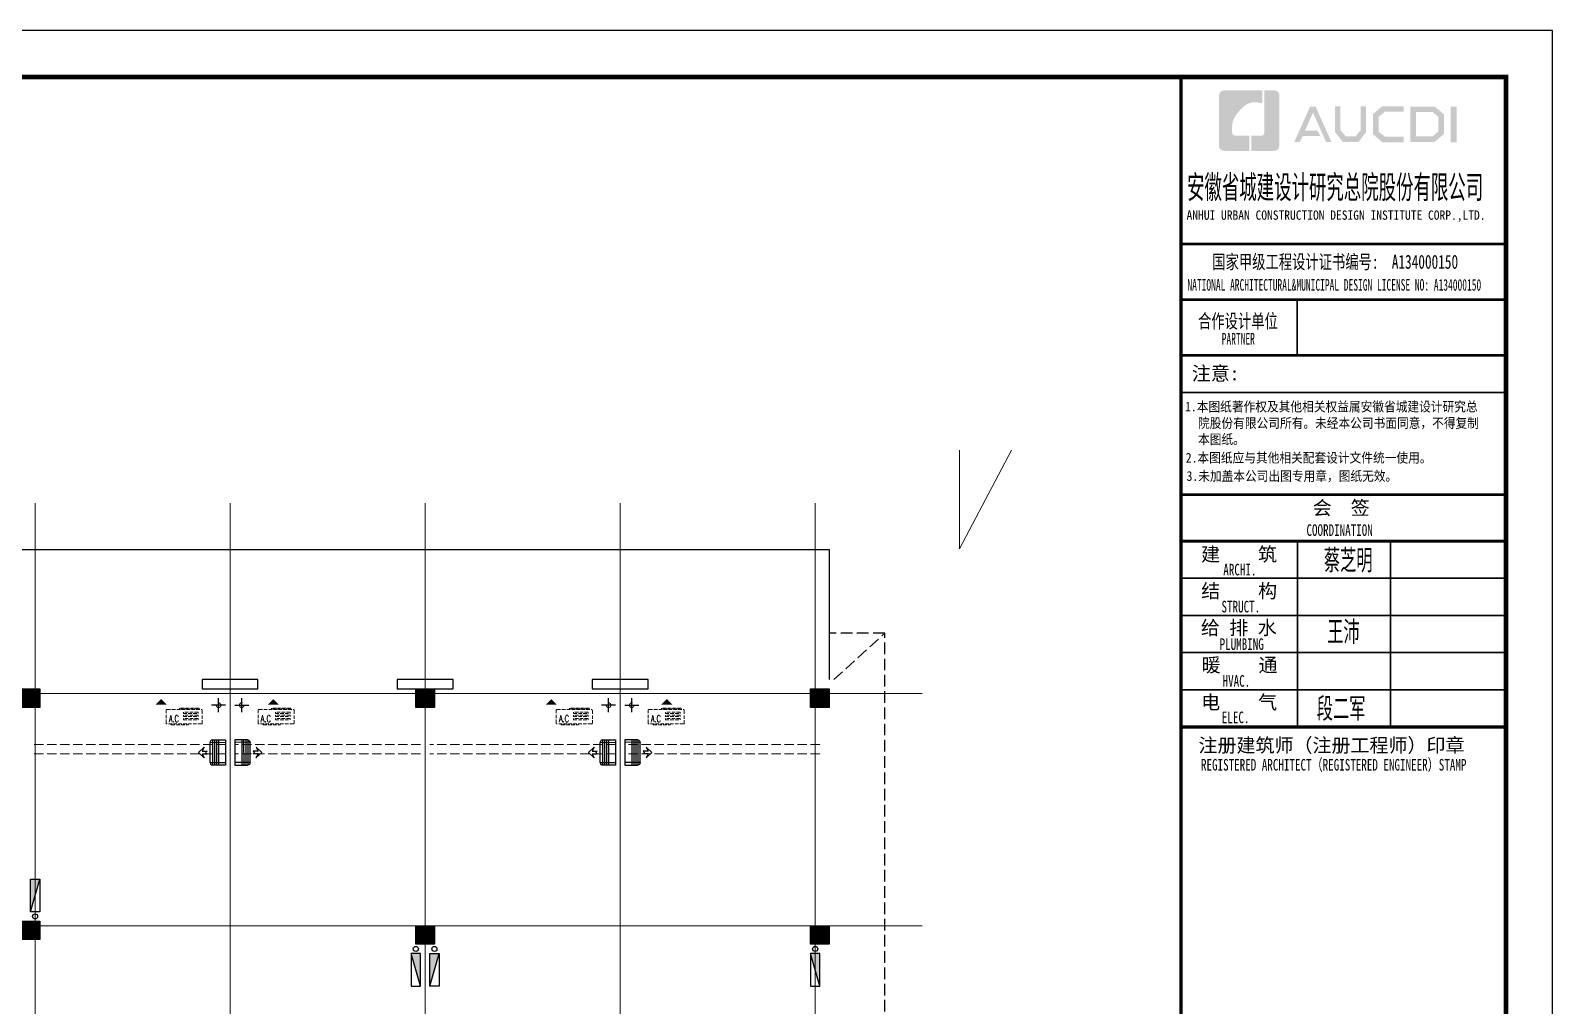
# Model space of a CAD drawing. Extents: x 1188826 to 1909461, y 608442 to 1651179.
# Drawn here: x 1832772 to 1865551, y 1150717 to 1171719 of the extents above; entities that cross this region are included whole.
import ezdxf

# ---------------------------------------------------------------- set-up
doc = ezdxf.new("R2010")
doc.units = 0
doc.header["$LTSCALE"] = 1000
doc.header["$MEASUREMENT"] = 0
for name, pattern in [('ACAD_ISO10W100', [18.5, 12, -3, 0.5, -3]), ('DASH', [0.35, 0.25, -0.1]), ('DOTE', [2.42, 2, -0.2, 0.02, -0.2])]:
    doc.linetypes.add(name, pattern=pattern)
for name, color, linetype in [('00-300mm尺寸保温石材一体板外包', 44, 'Continuous'), ('A-AC', 167, 'Continuous'), ('A-EQPM-MECH', 191, 'Continuous'), ('EQUIP_消火栓', 7, 'Continuous'), ('PUB_TITLE', 4, 'Continuous'), ('S-COLU-HATCH', 30, 'Continuous'), ('S-COLU-LINE1', 6, 'Continuous'), ('VPIPE-不分区消火栓', 1, 'X'), ('卫生间', 6, 'Continuous'), ('图框', 140, 'Continuous'), ('图签文字', 147, 'Continuous'), ('机电标识类', 1, 'Continuous')]:
    doc.layers.add(name, color=color, linetype=linetype)
for name, color, linetype, lineweight in [('DOTE', 19, 'DOTE', 9), ('WALL', 9, 'Continuous', 40), ('平面-看线', 45, 'Continuous', 15), ('平面-空调预留孔', 173, 'Continuous', 15), ('空调', 76, 'Continuous', 13)]:
    doc.layers.add(name, color=color, linetype=linetype, lineweight=lineweight)
doc.styles.add('_TCH_DIM', font='SIMPLEX.shx', dxfattribs={"width": 0.7, "bigfont": 'GBCBIG.shx'})
doc.styles.add('HT', font='simhei.ttf')
doc.styles.get("Standard").update_dxf_attribs({"font": 'gbenor.shx', "bigfont": 'gbcbig.shx'})
doc.styles.add('建筑图签-1', font='simhei.ttf', dxfattribs={"width": 0.7})
doc.styles.add('建筑图签-2', font='TXT.shx', dxfattribs={"width": 0.5, "bigfont": 'HZTXT.shx'})
doc.linetypes.add('X', pattern='A,3,-0.2,["X",Standard,S=0.25,R=0,X=-0.1,Y=-0.115],-0.25', length=3.45)

# ---------------------------------------------------------------- blocks, each defined once
blk = doc.blocks.new('jhyrhjytrht')
at = {"layer": '00-300mm尺寸保温石材一体板外包', "ltscale": 3}
blk.add_lwpolyline([(265849, -63775), (264649, -63775), (264649, -63975), (265849, -63975)], close=True, dxfattribs=at)
blk = doc.blocks.new('QER5Y5WE3')
for p, q in [((-194, 188), (-1, 388)), ((72, 389), (-156, 153)), ((360, -17), (-29, 359)), ((389, 14), (0, 389)), ((72, 389), (387, 86)), ((236, 408), (404, 419)), ((326, 383), (236, 408)), ((326, 383), (253, 308)), ((372, 340), (299, 264)), ((399, 251), (372, 340)), ((399, 251), (404, 419)), ((194, -188), (-194, 188)), ((292, -73), (-90, 296)), ((321, -43), (-61, 326)), ((387, 86), (159, -151)), ((388, 13), (194, -188)), ((297, 307), (253, 308)), ((299, 264), (297, 307))]:
    blk.add_line(p, q)
for centre, start, end in [((36, 352), 46.0154, 136.0154), ((351, 49), 316.0154, 46.0154)]:
    blk.add_arc(centre, 51.3, start, end)
blk = doc.blocks.new('GSDFD')
at = {"layer": '机电标识类', "color": 250, "linetype": 'DASH', "ltscale": 400}
for p, q in [((14683726, 6458089), (14684026, 6458089)), ((14683876, 6457939), (14683876, 6458239))]:
    blk.add_line(p, q, dxfattribs=at)
at = {"layer": '空调', "color": 1, "linetype": 'DASH'}
blk.add_circle((14683876, 6458089), 50, dxfattribs=at)
blk = doc.blocks.new('gsergvr')
at = {"layer": '平面-空调预留孔', "linetype": 'DASH', "ltscale": 0.3}
for p, q in [((34075, 17176), (34075, 17166)), ((34085, 17156), (34438, 17156)), ((34448, 17166), (34448, 17176))]:
    blk.add_line(p, q, dxfattribs=at)
blk.add_lwpolyline([(34729, 17176), (33989, 17176, -0.414214), (33969, 17196), (33969, 17466, -0.414214), (33989, 17486), (34729, 17486, -0.414214), (34749, 17466), (34749, 17196, -0.414214)], format="xyb", close=True, dxfattribs=at)
for points in [[(34679, 17515), (34260, 17515), (34260, 17500), (34679, 17500)], [(34658, 17428), (34343, 17428), (34343, 17399), (34658, 17399)], [(34658, 17362), (34343, 17362), (34343, 17333), (34658, 17333)], [(34658, 17296), (34343, 17296), (34343, 17267), (34658, 17267)]]:
    blk.add_lwpolyline(points, close=True, dxfattribs=at)
for centre, start, end in [((34085, 17166), 180, 270), ((34438, 17166), 270, 0)]:
    blk.add_arc(centre, 10, start, end, dxfattribs=at)
at = {"layer": '平面-空调预留孔', "linetype": 'DASH', "ltscale": 0.3, "style": '_TCH_DIM', "width": 0.705882}
blk.add_text('A.C', height=146.9, dxfattribs=at).set_placement((34028, 17216))
blk = doc.blocks.new('1243123421321')
at = {"layer": 'S-COLU-HATCH'}
h = blk.add_hatch(color=256, dxfattribs=at)
h.dxf.hatch_style = 1
h.paths.add_polyline_path([(-17400, 13100), (-17000, 13100), (-17000, 12700), (-17400, 12700)])
h = blk.add_hatch(color=256, dxfattribs=at)
h.dxf.hatch_style = 1
h.paths.add_polyline_path([(-8900, 13100), (-8500, 13100), (-8500, 12700), (-8900, 12700)])
h = blk.add_hatch(color=256, dxfattribs=at)
h.dxf.hatch_style = 1
h.paths.add_polyline_path([(-400, 13100), (0, 13100), (0, 12700), (-400, 12700)])
h = blk.add_hatch(color=256, dxfattribs=at)
h.dxf.hatch_style = 1
h.paths.add_polyline_path([(-17400, 8100), (-17000, 8100), (-17000, 7700), (-17400, 7700)])
h = blk.add_hatch(color=256, dxfattribs=at)
h.dxf.hatch_style = 1
h.paths.add_polyline_path([(-8900, 8000), (-8500, 8000), (-8500, 7600), (-8900, 7600)])
h = blk.add_hatch(color=256, dxfattribs=at)
h.dxf.hatch_style = 1
h.paths.add_polyline_path([(-400, 8000), (0, 8000), (0, 7600), (-400, 7600)])
at = {"layer": 'S-COLU-LINE1'}
for points in [[(-17400, 13100), (-17000, 13100), (-17000, 12700), (-17400, 12700)], [(-8900, 13100), (-8500, 13100), (-8500, 12700), (-8900, 12700)], [(-400, 13100), (0, 13100), (0, 12700), (-400, 12700)], [(-17400, 8100), (-17000, 8100), (-17000, 7700), (-17400, 7700)], [(-8900, 8000), (-8500, 8000), (-8500, 7600), (-8900, 7600)], [(-400, 8000), (0, 8000), (0, 7600), (-400, 7600)]]:
    blk.add_lwpolyline(points, close=True, dxfattribs=at)
blk = doc.blocks.new('$TwtSys$00000434')
for p, q in [((-0.5, 0.5), (-0.5, -0.5)), ((-0.5, -0.5), (0.5, 0.5)), ((0.5, 0.5), (-0.5, 0.5)), ((0.5, -0.5), (0.5, 0.5)), ((-0.5, -0.5), (0.5, -0.5))]:
    blk.add_line(p, q)
blk.add_solid([(0.5, -0.5), (0.5, 0.5), (-0.5, -0.5)])
blk = doc.blocks.new('院标1')
h = blk.add_hatch(color=150)
h.dxf.hatch_style = 1
h.set_gradient(color1=(33, 113, 253), color2=(33, 113, 253), tint=1, name='INVCURVED')
edge = h.paths.add_edge_path()
edge.add_spline(control_points=[(116373, 648379), (116379, 648379), (116382, 648379), (116391, 648379), (116391, 648379), (116391, 648379), (116616, 648379), (116616, 648379), (116616, 648379), (116616, 648379), (116616, 648054), (116616, 648054), (116616, 648054), (116616, 648054), (116108, 648054), (116108, 648054), (116108, 648054), (116028, 648054), (115963, 648111), (115963, 648199), (115963, 648199), (115963, 648199), (115963, 649215), (115963, 649215), (115963, 649215), (115963, 649295), (116018, 649360), (116108, 649360), (116108, 649360), (116108, 649360), (116897, 649360), (116897, 649360), (116897, 649360), (116897, 649360), (116897, 649080), (116897, 649080), (116897, 649080), (116897, 649080), (116566, 649140), (116356, 648859), (116356, 648859), (116245, 648719), (116240, 648545), (116247, 648466), (116247, 648466), (116254, 648386), (116247, 648466), (116247, 648466), (116247, 648466), (116247, 648466), (116258, 648374), (116373, 648379)], knot_values=[0, 0, 0, 0, 0.071429, 0.071429, 0.071429, 0.107143, 0.142857, 0.142857, 0.142857, 0.178571, 0.214286, 0.214286, 0.214286, 0.25, 0.285714, 0.285714, 0.285714, 0.321429, 0.357143, 0.357143, 0.357143, 0.392857, 0.428571, 0.428571, 0.428571, 0.464286, 0.5, 0.5, 0.5, 0.535714, 0.571429, 0.571429, 0.571429, 0.607143, 0.642857, 0.642857, 0.642857, 0.678571, 0.714286, 0.714286, 0.714286, 0.75, 0.785714, 0.785714, 0.785714, 0.821429, 0.857143, 0.857143, 0.857143, 0.928571, 1, 1, 1, 1], degree=3, periodic=0)
h = blk.add_hatch(color=150)
h.dxf.hatch_style = 1
h.set_gradient(color1=(33, 113, 253), color2=(33, 113, 253), tint=1, name='INVCURVED')
edge = h.paths.add_edge_path()
edge.add_spline(control_points=[(117268, 649215), (117268, 649215), (117268, 648199), (117268, 648199), (117268, 648199), (117268, 648114), (117212, 648054), (117123, 648054), (117123, 648054), (117123, 648054), (116663, 648054), (116663, 648054), (116663, 648054), (116663, 648054), (116663, 648379), (116663, 648379), (116663, 648379), (116663, 648379), (116865, 648379), (116865, 648379), (116865, 648379), (116907, 648379), (116941, 648413), (116941, 648455), (116941, 648455), (116941, 648455), (116941, 649360), (116941, 649360), (116941, 649360), (116941, 649360), (117123, 649360), (117123, 649360), (117123, 649360), (117204, 649360), (117268, 649306), (117268, 649215)], knot_values=[0, 0, 0, 0, 0.1, 0.1, 0.1, 0.15, 0.2, 0.2, 0.2, 0.25, 0.3, 0.3, 0.3, 0.35, 0.4, 0.4, 0.4, 0.45, 0.5, 0.5, 0.5, 0.55, 0.6, 0.6, 0.6, 0.65, 0.7, 0.7, 0.7, 0.75, 0.8, 0.8, 0.8, 0.9, 1, 1, 1, 1], degree=3, periodic=0)
blk = doc.blocks.new('21414122312')
at = {"layer": 'PUB_TITLE'}
h = blk.add_hatch(color=147, dxfattribs=at)
h.paths.add_polyline_path([(5808, 39358), (5934, 39358), (5934, 38588), (5808, 38588)])
h.paths.add_polyline_path([(5056, 39242), (5056, 38716), (5416, 38716), (5540, 38823), (5540, 39141), (5420, 39242)], flags=16)
h.paths.add_polyline_path([(4938, 39360), (4938, 38598), (5460, 38598), (5659, 38768), (5659, 39196), (5463, 39360)])
h.paths.add_polyline_path([(4795, 39364), (4795, 39248), (4388, 39248), (4255, 39137), (4255, 38818), (4388, 38715), (4797, 38715), (4797, 38593), (4333, 38593), (4131, 38768), (4131, 39196), (4329, 39364)])
h.paths.add_polyline_path([(3312, 39362), (3432, 39362), (3432, 38851), (3546, 38720), (3757, 38720), (3871, 38851), (3871, 39362), (3985, 39362), (3985, 38814), (3821, 38597), (3483, 38597), (3312, 38816)])
h.paths.add_polyline_path([(2780, 39360), (2897, 39360), (3239, 38596), (3123, 38596), (2842, 39230), (2667, 38842), (2938, 38842), (2999, 38727), (2618, 38727), (2559, 38594), (2436, 38594)])
at = {"layer": '图框'}
for p, q in [((0, 36400), (7000, 36400)), ((0, 36400), (7000, 36400)), ((0, 35200), (7000, 35200))]:
    blk.add_line(p, q, dxfattribs=at)
for points, const_width in [([(0, 0), (0, 40000)], 70), ([(0, 36400), (7000, 36400)], 60), ([(0, 35200), (7000, 35200)], 60), ([(0, 35200), (7000, 35200)], 60), ([(2500, 35200), (2500, 34000)], 35), ([(0, 34000), (7000, 34000)], 60), ([(0, 34000), (7000, 34000)], 60), ([(0, 33199), (7000, 33199)], 35), ([(8, 31000), (7008, 31000)], 60), ([(8, 30000), (7008, 30000)], 70), ([(8, 30000), (7008, 30000)], 70), ([(2508, 30000), (2508, 26000)], 35), ([(4508, 30000), (4508, 26000)], 35), ([(8, 29200), (7008, 29200)], 35), ([(8, 28400), (7008, 28400)], 35), ([(8, 27600), (7008, 27600)], 35), ([(8, 26800), (7008, 26800)], 35), ([(8, 26000), (7008, 26000)], 70)]:
    blk.add_lwpolyline(points, dxfattribs=dict(at, const_width=const_width))
blk.add_blockref('院标1', (-115149, -609649))
at = {"layer": 'PUB_TITLE', "style": 'HT', "width": 0.88}
for s, p in [('1.本图纸著作权及其他相关权益属安徽省城建设计研究总', (86, 32793)), ('院股份有限公司所有。未经本公司书面同意，不得复制', (365, 32439)), ('本图纸。', (365, 32089)), (' 2.本图纸应与其他相关配套设计文件统一使用。 ', (-25, 31692)), ('3.未加盖本公司出图专用章，图纸无效。', (118, 31298))]:
    blk.add_text(s, height=210, dxfattribs=at).set_placement(p)
at = {"layer": '图签文字', "color": 7, "style": '建筑图签-1'}
for s, height, width, p in [('安徽省城建设计研究总院股份有限公司', 500, 0.55, (128, 37377)), ('国家甲级工程设计证书编号:  A134000150', 300, 0.7, (672, 35867)), ('合作设计单位', 300, 0.7, (365, 34590))]:
    blk.add_text(s, height=height, dxfattribs=dict(at, width=width)).set_placement(p)
at = {"layer": '图签文字', "linetype": 'Continuous', "style": '建筑图签-1', "width": 0.91}
blk.add_text('ANHUI URBAN CONSTRUCTION DESIGN INSTITUTE CORP.,LTD.', height=200, dxfattribs=at).set_placement((118, 36922))
at = {"layer": '图签文字', "style": '建筑图签-1'}
for s, width, p in [('NATIONAL ARCHITECTURAL&MUNICIPAL DESIGN LICENSE NO: A134000150', 0.6, (137, 35395)), ('PARTNER', 0.6, (875, 34234)), ('COORDINATION', 0.7, (2700, 30113)), ('ARCHI.', 0.7, (909, 29262)), ('STRUCT.', 0.7, (870, 28465)), ('PLUMBING', 0.7, (829, 27658)), ('HVAC.', 0.7, (894, 26865)), ('ELEC.', 0.7, (878, 26080)), ('REGISTERED ARCHITECT（REGISTERED ENGINEER）STAMP', 0.7, (429, 25059))]:
    blk.add_text(s, height=250, dxfattribs=dict(at, width=width)).set_placement(p)
at = {"layer": '图签文字', "color": 7, "style": '建筑图签-1'}
for s, p in [('注意:', (231, 33463)), ('会  签', (2835, 30568)), ('建    筑', (430, 29567)), ('结    构', (434, 28779)), ('给 排 水', (425, 27985)), ('暖    通', (443, 27182)), ('电    气', (433, 26382)), ('注册建筑师（注册工程师）印章', (375, 25454))]:
    blk.add_text(s, height=300, dxfattribs=at).set_placement(p)
at = {"layer": '图签文字', "color": 1, "style": '建筑图签-2', "width": 0.7}
for s, p in [('蔡芝明', (3075, 29328)), ('王沛', (3146, 27787)), ('段二军', (2921, 26132))]:
    blk.add_text(s, height=500, dxfattribs=at).set_placement(p)

msp = doc.modelspace()

# ---------------------------------------------------------------- hatches: boundary and pattern name
at = {"layer": 'WALL'}
for points in [[(1835587, 1157318), (1835467, 1157198), (1835707, 1157198)], [(1838002, 1157318), (1837882, 1157198), (1838122, 1157198)], [(1843989, 1157318), (1843869, 1157198), (1844109, 1157198)], [(1846476, 1157318), (1846356, 1157198), (1846596, 1157198)]]:
    msp.add_hatch(color=1, dxfattribs=at).paths.add_polyline_path(points)

# ---------------------------------------------------------------- linework, layer by layer
at = {"layer": '00-300mm尺寸保温石材一体板外包', "ltscale": 3, "const_width": 0.001}
for points in [[(1833472, 1157537), (1833472, 1157737), (1832372, 1157737), (1832372, 1152737), (1832272, 1152737), (1832272, 1152537)], [(1849072, 1144437), (1849072, 1144337), (1850072, 1144337), (1850072, 1157537), (1850072, 1157737), (1849072, 1157737), (1849072, 1157537)]]:
    msp.add_lwpolyline(points, dxfattribs=at)
at = {"layer": 'A-EQPM-MECH'}
msp.add_lwpolyline([(1807372, 1152737), (1807372, 1155537), (1829572, 1155537), (1829572, 1160537), (1849972, 1160537), (1849972, 1157737)], dxfattribs=at)
at = {"layer": 'DOTE', "linetype": 'ACAD_ISO10W100', "ltscale": 100}
for p, q in [((1832872, 1161537), (1832872, 1142237)), ((1837072, 1161537), (1837072, 1142237)), ((1841272, 1161537), (1841272, 1142237)), ((1845472, 1161537), (1845472, 1142237)), ((1849672, 1161537), (1849672, 1142237)), ((1851972, 1157437), (1805372, 1157437)), ((1851972, 1152437), (1805372, 1152437))]:
    msp.add_line(p, q, dxfattribs=at)
for points in [[(1852780, 1160557), (1852780, 1162680)], [(1852780, 1160557), (1853900, 1162680)]]:
    msp.add_lwpolyline(points, dxfattribs=at)
at = {"layer": 'VPIPE-不分区消火栓'}
for centre in [(1832872, 1152637), (1841072, 1151937), (1841472, 1151937), (1849672, 1151937)]:
    msp.add_circle(centre, 55, dxfattribs=at)
at = {"layer": '卫生间', "color": 5, "linetype": 'DASH'}
for points in [[(1807372, 1153737), (1806172, 1153737), (1806172, 1143237), (1851172, 1143237), (1851172, 1158737), (1849972, 1158737)], [(1850072, 1157737), (1851172, 1158737)]]:
    msp.add_lwpolyline(points, dxfattribs=at)
at = {"layer": '图框'}
msp.add_lwpolyline([(1791251, 1129719), (1865551, 1129719), (1865551, 1171719), (1791251, 1171719)], close=True, dxfattribs=at)
at = {"layer": '图框', "const_width": 100}
msp.add_lwpolyline([(1793751, 1130719), (1864551, 1130719), (1864551, 1170719), (1793751, 1170719)], close=True, dxfattribs=at)
at = {"layer": '平面-看线', "linetype": 'DASH', "ltscale": 0.8}
for points in [[(1836972, 1156337), (1832772, 1156337)], [(1836972, 1156137), (1832772, 1156137)], [(1841172, 1156337), (1837172, 1156337)], [(1841172, 1156137), (1837172, 1156137)], [(1845372, 1156337), (1841372, 1156337)], [(1845372, 1156137), (1841372, 1156137)], [(1849772, 1156337), (1845572, 1156337)], [(1849772, 1156137), (1845572, 1156137)]]:
    msp.add_lwpolyline(points, dxfattribs=at)

# ---------------------------------------------------------------- block references
at = {"xscale": -1}
for p in [(16520699, -5300903), (16529099, -5300903)]:
    msp.add_blockref('GSDFD', p, dxfattribs=at)
for p in [(-12846554, -5300903), (-12838154, -5300903)]:
    msp.add_blockref('GSDFD', p)
at = {"layer": '00-300mm尺寸保温石材一体板外包'}
for p in [(1571823, 1221512), (1576023, 1221512), (1580223, 1221512)]:
    msp.add_blockref('jhyrhjytrht', p, dxfattribs=at)
at = {"layer": 'A-AC', "linetype": 'ByBlock', "rotation": 133.9846063388433}
for p in [(1836972, 1156167), (1845372, 1156167)]:
    msp.add_blockref('QER5Y5WE3', p, dxfattribs=at)
at = {"layer": 'A-AC', "linetype": 'ByBlock', "xscale": -1, "rotation": 226.0153936611567}
for p in [(1837172, 1156167), (1845572, 1156167)]:
    msp.add_blockref('QER5Y5WE3', p, dxfattribs=at)
at = {"layer": 'EQUIP_消火栓', "yscale": 200, "zscale": 700}
for p, xscale, rotation in [((1832872, 1153087), -700, 269.9999999999747), ((1841072, 1151487), 700, 89.99999999985582), ((1841472, 1151487), -700, 269.9999999945823), ((1849672, 1151487), 700, 89.99999999985582)]:
    msp.add_blockref('$TwtSys$00000434', p, dxfattribs=dict(at, xscale=xscale, rotation=rotation))
at = {"layer": 'S-COLU-LINE1'}
msp.add_blockref('1243123421321', (1849972, 1144437), dxfattribs=at)
at = {"layer": 'WALL'}
msp.add_blockref('21414122312', (1857551, 1130719), dxfattribs=at)
at = {"layer": '平面-空调预留孔'}
for p in [(1801724, 1139606), (1803704, 1139606), (1810124, 1139606), (1812104, 1139606)]:
    msp.add_blockref('gsergvr', p, dxfattribs=at)

doc.saveas('drawing.dxf')
